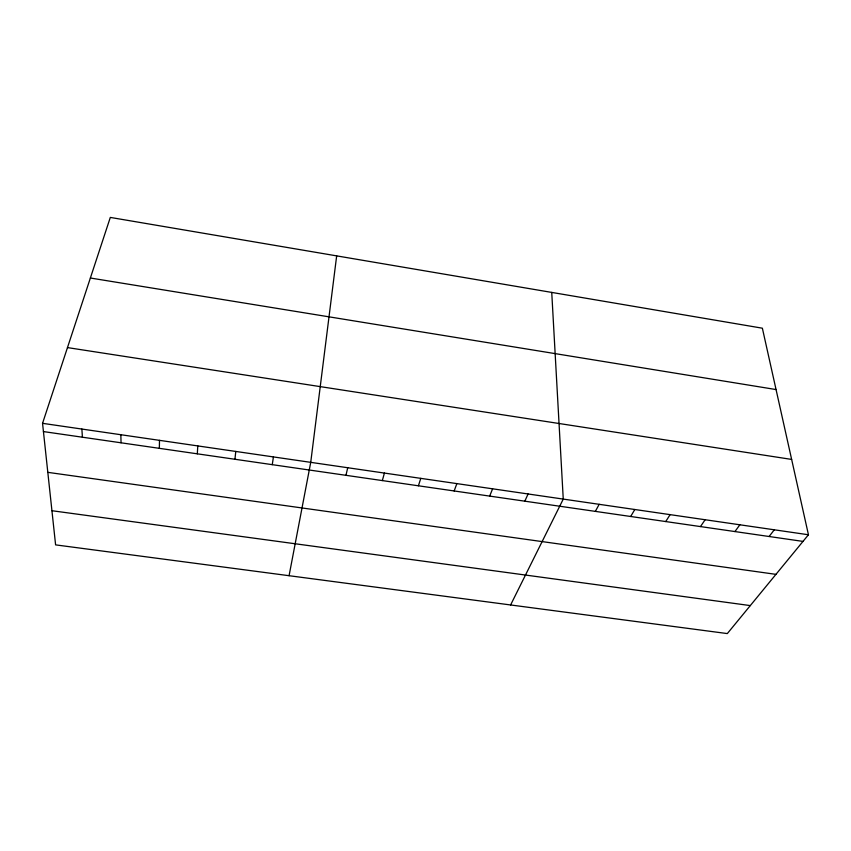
<?xml version="1.0" encoding="UTF-8"?>
<svg xmlns="http://www.w3.org/2000/svg" width="851" height="851" viewBox="0 0 851 851"><rect width="100%" height="100%" fill="white"/><g stroke="black" fill="none" stroke-linecap="round" stroke-linejoin="round"><path stroke-width="1.28" d="M159.339 448.339L159.499 440.339M197.304 453.828L197.794 445.913M234.95 459.263L235.77 451.445M336.666 255.874L310.732 462.348L289.074 575.702M272.267 464.667L273.416 456.913M345.953 475.315L347.729 467.731M382.333 480.581L384.418 473.071M418.405 485.793L420.788 478.358M42.55 423.33L110.311 217.42L762.368 328.199L808.45 534.768L727.318 633.58L55.602 544.874L42.55 423.33L808.45 534.768M454.168 490.963L456.859 483.613M489.644 496.101L492.623 488.814M524.822 501.186L528.088 493.974M510.611 604.965L563.256 499.09L551.735 292.414M595.349 511.377L599.178 504.324M630.687 516.493L634.803 509.504M665.727 521.557L670.12 514.642M700.479 526.578L705.139 519.738M734.934 531.567L739.87 524.79M769.113 536.502L774.304 529.801M51.943 510.717L750.305 605.593M47.816 472.348L775.952 574.351M43.433 431.574L803.004 541.406M67.474 347.591L791.643 459.423M90.376 278.011L776.059 389.556M81.877 429.053L82.409 437.212M120.853 434.723L121.044 442.797"/></g></svg>
